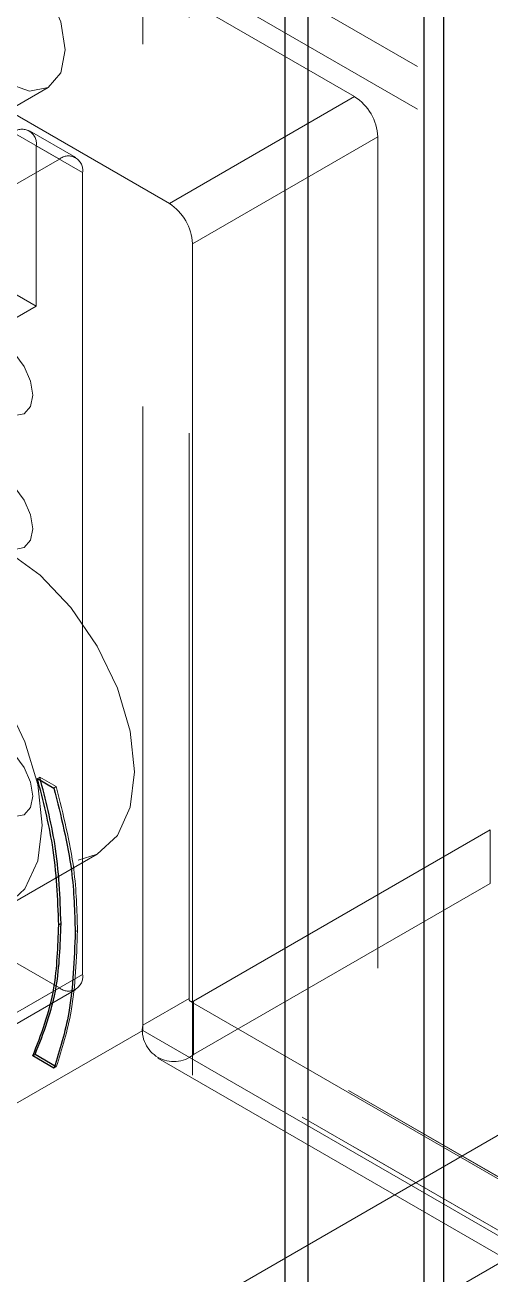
# Model space of a CAD drawing. Header units: millimetres. Extents: x 108 to 5832, y 144 to 4056.
# Drawn here: x 4476.26 to 4490.46, y 3243.42 to 3281.57 of the extents above; entities that cross this region are included whole.
import ezdxf

# ---------------------------------------------------------------- set-up
doc = ezdxf.new("R2010")
doc.units = ezdxf.units.MM
doc.header["$LTSCALE"] = 20
doc.linetypes.add('HIDDEN', pattern=[1.905, 1.27, -0.635])

msp = doc.modelspace()

# ---------------------------------------------------------------- linework, layer by layer
at = {"color": 1, "linetype": 'HIDDEN', "lineweight": 18}
for p, q in [((5280.156, 2823.142), (4364.17, 3351.929)), ((5280.156, 2821.835), (4363.463, 3351.031)), ((4479.853, 3308.017), (4479.853, 3250.859)), ((4481.267, 3307.2), (4481.267, 3251.839)), ((4479.853, 3306.384), (4479.853, 3251.022)), ((4465.11, 3291.627), (4486.323, 3279.381)), ((4459.453, 3288.361), (4480.666, 3276.115)), ((4471.309, 3276.399), (4476.966, 3279.664)), ((4480.666, 3276.115), (4486.323, 3279.381)), ((4467.408, 3278.287), (4476.6, 3272.98)), ((4477.307, 3277.472), (4475.893, 3278.288)), ((4477.807, 3277.521), (4476.393, 3278.337)), ((4487.03, 3278.156), (4481.373, 3274.89)), ((4487.03, 3278.156), (4487.03, 3230.797)), ((4476.6, 3277.88), (4478.014, 3277.063)), ((4476.6, 3272.98), (4476.6, 3277.88)), ((4461.751, 3268.491), (4477.307, 3277.472)), ((4478.014, 3277.063), (4478.014, 3252.567)), ((4481.373, 3274.89), (4481.373, 3227.531)), ((4476.6, 3272.98), (4459.63, 3263.183)), ((4476.709, 3258.596), (4476.639, 3258.555)), ((4476.709, 3258.596), (4477.213, 3258.305)), ((4477.213, 3258.305), (4477.142, 3258.264)), ((4467.408, 3257.873), (4477.307, 3252.159)), ((4481.408, 3251.757), (4490.459, 3256.982)), ((4490.459, 3256.982), (4490.459, 3255.349)), ((4475.638, 3254.611), (4478.466, 3256.244)), ((4481.408, 3250.124), (4490.459, 3255.349)), ((4477.861, 3253.909), (4477.79, 3253.868)), ((4474.479, 3250.526), (4478.014, 3252.567)), ((4477.307, 3252.159), (4473.772, 3250.118)), ((4474.272, 3250.068), (4477.807, 3252.109)), ((4481.267, 3251.839), (4479.853, 3251.022)), ((4508.137, 3236.327), (4481.267, 3251.839)), ((4481.308, 3251.747), (4508.179, 3236.235)), ((4508.279, 3236.245), (4481.408, 3251.757)), ((4481.408, 3250.124), (4481.408, 3251.757)), ((4506.723, 3235.511), (4479.853, 3251.022)), ((4462.175, 3240.654), (4479.853, 3250.859)), ((4479.853, 3250.859), (4506.723, 3235.347)), ((4508.279, 3234.612), (4481.408, 3250.124)), ((4477.213, 3249.747), (4477.142, 3249.706)), ((4480.309, 3250.015), (4507.179, 3234.503)), ((4492.438, 3248.658), (4477.164, 3239.841)), ((4478.864, 3236.896), (4494.138, 3245.714))]:
    msp.add_line(p, q, dxfattribs=at)
at = {"color": 7, "linetype": 'Continuous', "lineweight": 25}
for p, q in [((4484.909, 3216.1), (4484.909, 3336.948)), ((4488.444, 3220.591), (4488.444, 3336.54)), ((4484.909, 3218.55), (4484.909, 3334.499)), ((4484.202, 3215.692), (4484.202, 3302.246)), ((4489.045, 3225.142), (4489.045, 3282.3)), ((4476.639, 3258.555), (4477.142, 3258.264)), ((4477.357, 3254.122), (4477.286, 3254.081)), ((4476.565, 3250.121), (4476.495, 3250.08)), ((4477.213, 3249.747), (4476.565, 3250.121)), ((4477.142, 3249.706), (4476.495, 3250.08))]:
    msp.add_line(p, q, dxfattribs=at)
at = {"color": 1, "linetype": 'HIDDEN', "lineweight": 18, "flags": 128}
for points in [[(4475.716, 3279.788), (4475.04, 3280.334), (4474.466, 3281.107), (4474.083, 3281.991), (4473.949, 3282.85), (4474.083, 3283.553), (4474.466, 3283.994), (4475.04, 3284.106), (4475.716, 3283.871), (4476.393, 3283.325), (4476.966, 3282.551), (4477.349, 3281.668), (4477.484, 3280.809), (4477.349, 3280.105), (4476.966, 3279.664), (4476.393, 3279.553), (4475.716, 3279.788)], [(4476.494, 3270.265), (4476.427, 3270.695), (4476.235, 3271.136), (4475.948, 3271.523), (4475.61, 3271.796), (4475.272, 3271.914), (4474.985, 3271.858), (4474.794, 3271.637), (4474.726, 3271.286), (4474.794, 3270.856), (4474.985, 3270.414), (4475.272, 3270.028), (4475.61, 3269.755), (4475.948, 3269.637), (4476.235, 3269.693), (4476.427, 3269.913), (4476.494, 3270.265)], [(4476.494, 3266.182), (4476.427, 3266.612), (4476.235, 3267.054), (4475.948, 3267.44), (4475.61, 3267.713), (4475.272, 3267.831), (4474.985, 3267.775), (4474.794, 3267.555), (4474.726, 3267.203), (4474.794, 3266.773), (4474.985, 3266.332), (4475.272, 3265.945), (4475.61, 3265.672), (4475.948, 3265.554), (4476.235, 3265.61), (4476.427, 3265.831), (4476.494, 3266.182)], [(4475.716, 3256.517), (4474.71, 3257.251), (4473.772, 3258.241), (4472.966, 3259.419), (4472.348, 3260.706), (4471.96, 3262.014), (4471.827, 3263.253), (4471.96, 3264.338), (4472.348, 3265.197), (4472.966, 3265.771), (4473.772, 3266.019), (4474.71, 3265.927), (4475.716, 3265.498), (4476.723, 3264.764), (4477.661, 3263.774), (4478.466, 3262.596), (4479.084, 3261.309), (4479.473, 3260.001), (4479.605, 3258.762), (4479.473, 3257.677), (4479.084, 3256.818), (4478.466, 3256.244), (4477.661, 3255.996), (4476.723, 3256.089), (4475.716, 3256.517)], [(4472.888, 3254.884), (4471.881, 3255.618), (4470.943, 3256.608), (4470.138, 3257.787), (4469.52, 3259.074), (4469.131, 3260.381), (4468.999, 3261.62), (4469.131, 3262.706), (4469.52, 3263.565), (4470.138, 3264.138), (4470.943, 3264.387), (4471.881, 3264.294), (4472.888, 3263.866), (4473.894, 3263.132), (4474.832, 3262.141), (4475.638, 3260.963), (4476.256, 3259.676), (4476.644, 3258.368), (4476.777, 3257.13), (4476.644, 3256.044), (4476.256, 3255.185), (4475.638, 3254.612), (4474.832, 3254.363), (4473.894, 3254.456), (4472.888, 3254.884)], [(4476.494, 3258.017), (4476.427, 3258.446), (4476.235, 3258.888), (4475.948, 3259.275), (4475.61, 3259.548), (4475.272, 3259.665), (4474.985, 3259.61), (4474.794, 3259.389), (4474.726, 3259.037), (4474.794, 3258.608), (4474.985, 3258.166), (4475.272, 3257.78), (4475.61, 3257.507), (4475.948, 3257.389), (4476.235, 3257.445), (4476.427, 3257.665), (4476.494, 3258.017)]]:
    msp.add_lwpolyline(points, dxfattribs=at)
at = {"color": 1, "linetype": 'HIDDEN', "lineweight": 18}
for centre, radius, start, end in [((4485.495, 3278.086), 1.536, 2.6014, 57.4026), ((4476.169, 3277.949), 0.437, 350.7883, 129.198), ((4477.583, 3277.133), 0.437, 350.7883, 129.198), ((4479.838, 3274.821), 1.536, 2.6014, 57.4026), ((4477.583, 3252.497), 0.437, 230.8038, 9.2188), ((4481.353, 3251.825), 0.0874, 170.7853, 309.1892), ((4480.801, 3250.869), 0.961, 170.7862, 309.203)]:
    msp.add_arc(centre, radius, start, end, dxfattribs=at)
at = {"color": 7, "linetype": 'Continuous', "lineweight": 25}
for points, knots in [([(4477.286, 3254.081), (4477.258, 3254.884), (4477.209, 3256.316), (4476.813, 3257.871), (4476.639, 3258.555)], [0, 0, 0, 0, 0.560046, 1, 1, 1, 1]), ([(4477.357, 3254.122), (4477.329, 3254.924), (4477.279, 3256.357), (4476.884, 3257.912), (4476.709, 3258.596)], [0, 0, 0, 0, 0.560046, 1, 1, 1, 1]), ([(4477.142, 3258.264), (4477.355, 3257.41), (4477.735, 3255.883), (4477.773, 3254.484), (4477.79, 3253.868)], [0, 0, 0, 0, 0.559531, 1, 1, 1, 1]), ([(4476.495, 3250.08), (4476.752, 3250.738), (4477.213, 3251.915), (4477.264, 3253.419), (4477.286, 3254.081)], [0, 0, 0, 0, 0.559535, 1, 1, 1, 1]), ([(4476.565, 3250.121), (4476.823, 3250.779), (4477.284, 3251.956), (4477.335, 3253.46), (4477.357, 3254.122)], [0, 0, 0, 0, 0.559535, 1, 1, 1, 1]), ([(4477.79, 3253.868), (4477.761, 3253.02), (4477.708, 3251.505), (4477.315, 3250.256), (4477.142, 3249.706)], [0, 0, 0, 0, 0.559985, 1, 1, 1, 1])]:
    msp.add_open_spline(points, degree=3, knots=knots, dxfattribs=at)
at = {"color": 1, "linetype": 'HIDDEN', "lineweight": 18}
for points, knots in [([(4477.213, 3258.305), (4477.426, 3257.451), (4477.806, 3255.924), (4477.844, 3254.525), (4477.861, 3253.909)], [0, 0, 0, 0, 0.559531, 1, 1, 1, 1]), ([(4477.861, 3253.909), (4477.831, 3253.061), (4477.779, 3251.546), (4477.386, 3250.296), (4477.213, 3249.747)], [0, 0, 0, 0, 0.559985, 1, 1, 1, 1])]:
    msp.add_open_spline(points, degree=3, knots=knots, dxfattribs=at)

doc.saveas('drawing.dxf')
